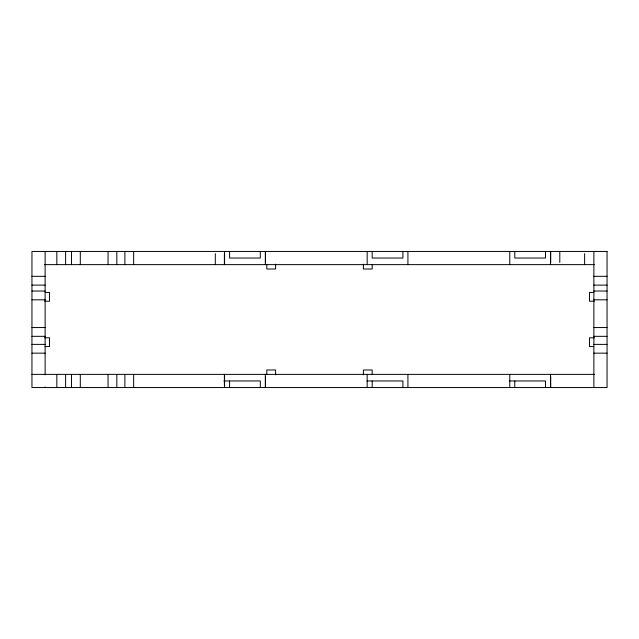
<?xml version="1.0" encoding="UTF-8"?>
<svg xmlns="http://www.w3.org/2000/svg" width="639" height="639" viewBox="0 0 639 639"><rect width="100%" height="100%" fill="white"/><g stroke="black" fill="none" stroke-linecap="round" stroke-linejoin="round"><path stroke-width="0.96" d="M44.634 264.626L594.366 264.626M31.95 276.328L45.121 276.328M593.879 276.328L607.05 276.328M31.95 285.114L45.121 285.114M593.879 285.114L607.05 285.114M31.95 291.033L45.121 291.033M593.879 291.033L607.05 291.033M45.121 292.43L49.507 292.43L49.507 301.209L44.634 301.209M593.879 292.43L589.493 292.43L589.493 301.209L594.366 301.209M31.95 299.811L45.121 299.811M593.879 299.811L607.05 299.811M31.95 327.551L45.121 327.551M593.879 327.551L607.05 327.551M31.95 336.33L45.121 336.33M593.879 336.33L607.05 336.33M44.634 337.791L49.507 337.791L49.507 346.57L45.121 346.57M594.366 337.791L589.493 337.791L589.493 346.57L593.879 346.57M31.95 344.381L45.121 344.381M593.879 344.381L607.05 344.381M31.95 353.159L45.121 353.159M593.879 353.159L607.05 353.159M31.95 374.374L594.366 374.374M223.93 380.964L260.305 380.964L260.305 387.546M366.994 380.964L402.913 380.964L402.913 387.546M509.283 380.964L545.514 380.964L545.514 387.546M593.879 251.454L593.879 387.546M584.621 253.651L584.621 264.626M559.788 251.454L559.788 262.429M550.714 251.454L550.714 262.429M550.714 376.571L550.714 387.546M550.53 251.454L550.53 264.626M550.53 374.374L550.53 387.546M545.514 251.454L545.514 258.036L514.786 258.036L514.786 251.454M514.786 380.964L514.786 387.546M509.77 251.454L509.77 264.626M509.77 374.374L509.77 387.546M407.922 251.454L407.922 264.626M407.922 374.374L407.922 387.546M402.913 251.454L402.913 258.036L372.178 258.036L372.178 251.454M372.178 264.626L372.178 269.011L363.399 269.011L363.399 264.139M372.178 374.374L372.178 369.989L363.399 369.989L363.399 374.861M372.178 380.964L372.178 387.546M367.169 251.454L367.169 264.626M367.169 374.374L367.169 387.546M275.601 264.139L275.601 269.011L266.822 269.011L266.822 264.626M275.601 374.861L275.601 369.989L266.822 369.989L266.822 374.374M265.504 251.454L265.504 262.429M265.504 376.571L265.504 387.546M265.321 251.454L265.321 264.626M265.321 374.374L265.321 387.546M260.305 251.454L260.305 258.036L229.577 258.036L229.577 251.454M229.577 380.964L229.577 387.546M224.569 251.454L224.569 264.626M224.569 374.374L224.569 387.546M224.385 253.651L224.385 264.626M224.385 374.374L224.385 385.349M215.303 253.651L215.303 264.626M133.655 251.454L133.655 264.626M133.655 374.374L133.655 387.546M124.877 251.454L124.877 264.626M124.877 374.374L124.877 387.546M116.825 251.454L116.825 264.626M116.825 374.374L116.825 387.546M108.047 251.454L108.047 264.626M108.047 374.374L108.047 387.546M80.306 251.454L80.306 264.626M80.306 374.374L80.306 387.546M71.528 251.454L71.528 264.626M71.528 374.374L71.528 387.546M65.609 251.454L65.609 264.626M65.609 374.374L65.609 387.546M56.831 251.454L56.831 264.626M56.831 374.374L56.831 387.546M45.121 251.454L45.121 374.861M45.121 386.907L45.121 387.546M607.05 251.454L31.95 251.454L31.95 387.546L607.05 387.546L607.05 251.454"/></g></svg>
